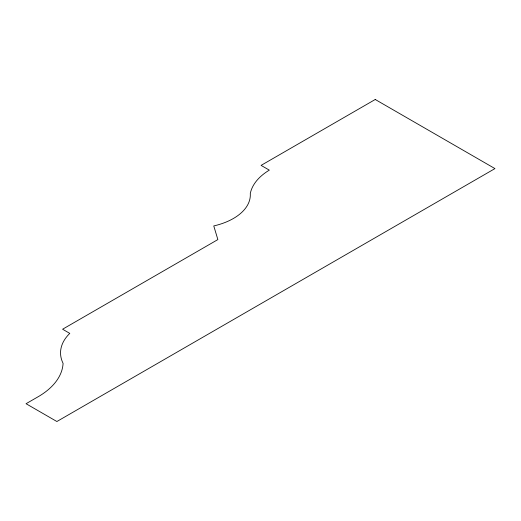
<?xml version="1.0" encoding="UTF-8"?>
<svg xmlns="http://www.w3.org/2000/svg" width="521" height="521" viewBox="0 0 521 521"><rect width="100%" height="100%" fill="white"/><g stroke="black" fill="none" stroke-linecap="round" stroke-linejoin="round"><path stroke-width="0.78" d="M375.237 99.485L261.093 165.385L269.311 170.133A70.263 40.566 0 0 0 250.282 193.578A57.824 33.383 0 0 1 213.766 225.932L217.869 239.582L62.592 329.226L69.781 333.381A66.356 38.313 0 0 0 63.08 363.352A85.672 49.462 0 0 1 37.362 397.191L26.05 403.716L56.88 421.515L494.95 168.596L375.237 99.485"/></g></svg>
